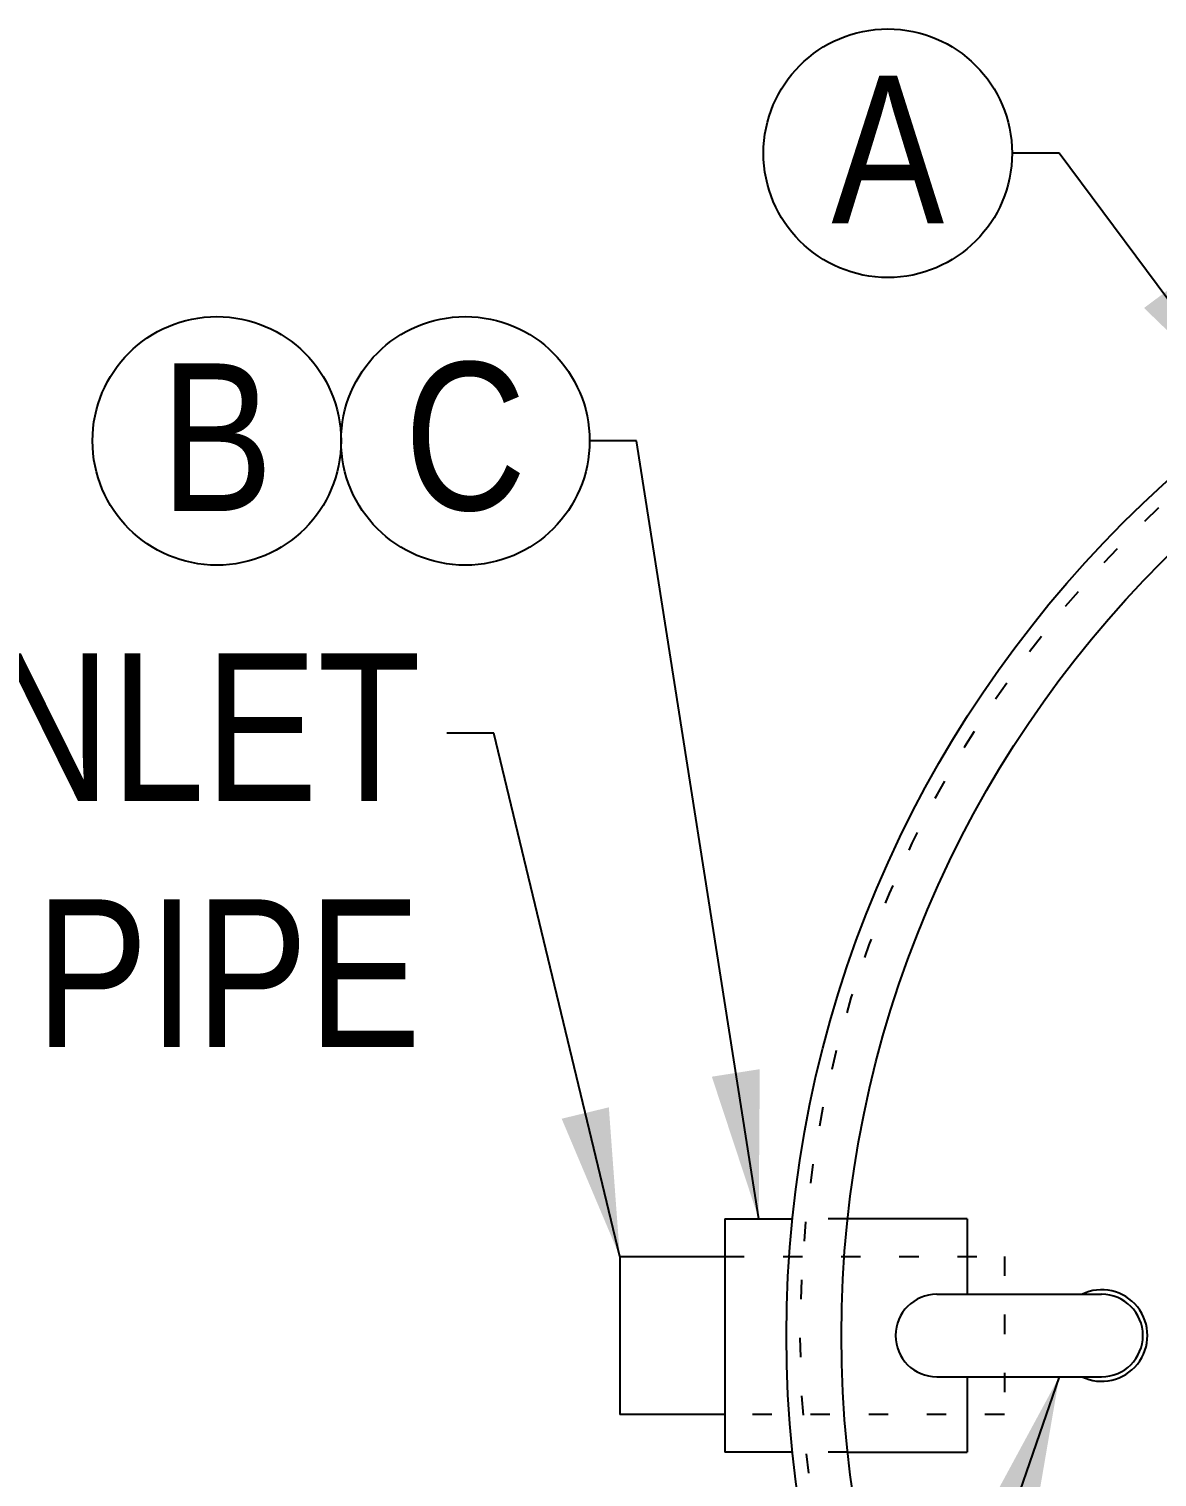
# Model space of a CAD drawing. Extents: x 0 to 216, y -5 to 280.
# Drawn here: x 93.65 to 111.85, y 194.22 to 217.57 of the extents above; entities that cross this region are included whole.
import ezdxf

# ---------------------------------------------------------------- set-up
doc = ezdxf.new("R2010")
doc.units = 0
doc.header["$LTSCALE"] = 10
doc.header["$MEASUREMENT"] = 0
doc.linetypes.add('SHORT_DASH', pattern=[0.125, 0.03125, -0.0625, 0.03125])
doc.layers.add('CADdetails-7-VERYFINE', color=7, linetype='CONTINUOUS')
doc.layers.add('CADdetails-9-EXTRAFINE', color=9, linetype='CONTINUOUS')
doc.styles.add('CADdetails-DIMENSIONS', font='ARIALN.TTF', dxfattribs={"height": 2.38})
doc.styles.add('CADdetails-NOTES', font='ARIALN.TTF', dxfattribs={"height": 2.38})
doc.dimstyles.new('CADdetails-LEADER', dxfattribs={"dimtxt": 2.38, "dimasz": 2.38, "dimexe": 0.5, "dimexo": 1.5, "dimgap": 1, "dimtad": 0, "dimzin": 0, "dimdsep": 46, "dimtxsty": 'CADdetails-DIMENSIONS', "dimcen": 1, "dimclrd": 256, "dimclre": 256, "dimclrt": 256, "dimadec": 0, "dimazin": 0, "dimtfac": 1, "dimtdec": 4, "dimtofl": 0, "dimtmove": 0, "dimatfit": 3, "dimfxl": 1, "dimtolj": 1, "dimtzin": 0, "dimarcsym": 0})

msp = doc.modelspace()

# ---------------------------------------------------------------- linework, layer by layer
at = {"layer": 'CADdetails-7-VERYFINE'}
for centre in [(107.503, 215.562), (96.684, 210.924), (100.691, 210.924)]:
    msp.add_circle(centre, 2.004, dxfattribs=at)
at = {"layer": 'CADdetails-9-EXTRAFINE', "linetype": 'Continuous'}
for p, q in [((104.877, 198.382), (105.966, 198.382)), ((104.877, 198.382), (104.877, 194.616)), ((108.784, 198.382), (106.857, 198.382)), ((108.784, 198.382), (108.784, 197.164)), ((103.183, 197.773), (103.183, 195.225)), ((103.183, 197.773), (104.877, 197.773)), ((108.293, 197.164), (110.952, 197.164)), ((108.293, 195.835), (110.952, 195.835)), ((108.784, 195.835), (108.784, 194.616)), ((104.877, 195.225), (103.183, 195.225)), ((105.966, 194.616), (104.877, 194.616)), ((106.857, 194.616), (108.784, 194.616))]:
    msp.add_line(p, q, dxfattribs=at)
at = {"layer": 'CADdetails-9-EXTRAFINE', "linetype": 'SHORT_DASH'}
for p, q in [((106.857, 198.382), (105.966, 198.382)), ((104.877, 197.773), (109.383, 197.773)), ((109.383, 197.773), (109.383, 195.225)), ((109.383, 195.225), (104.877, 195.225)), ((106.857, 194.616), (105.966, 194.616))]:
    msp.add_line(p, q, dxfattribs=at)
at = {"layer": 'CADdetails-9-EXTRAFINE', "linetype": 'Continuous'}
for radius in [18.536, 17.65]:
    msp.add_circle((124.406, 196.499), radius, dxfattribs=at)
at = {"layer": 'CADdetails-9-EXTRAFINE', "linetype": 'SHORT_DASH'}
msp.add_circle((124.406, 196.499), 18.314, dxfattribs=at)
at = {"layer": 'CADdetails-9-EXTRAFINE', "linetype": 'Continuous'}
for centre, radius, start, end in [((108.293, 196.499), 0.665, 90, 270), ((110.952, 196.499), 0.738, 244.1581, 115.8419), ((110.952, 196.499), 0.665, 270, 90)]:
    msp.add_arc(centre, radius, start, end, dxfattribs=at)

# ---------------------------------------------------------------- texts
at = {"layer": 'CADdetails-7-VERYFINE', "char_height": 2.38, "style": 'CADdetails-NOTES'}
for s, insert, width, attachment_point in [('A', (107.503, 215.621), 4.00739, 5), ('B', (96.684, 210.983), 4.00739, 5), ('C', (100.691, 210.983), 4.00739, 5), ('INLET PIPE', (99.973, 207.499), 12.75182, 3)]:
    msp.add_mtext(s, dxfattribs=dict(at, insert=insert, width=width, attachment_point=attachment_point))

# ---------------------------------------------------------------- leaders
at = {"layer": 'CADdetails-7-VERYFINE'}
msp.add_leader([(113.37, 211.392), (110.265, 215.562), (109.507, 215.562)], dimstyle='CADdetails-LEADER', override={"dimgap": 1, "dimtad": 0}, dxfattribs=at)
at = {"layer": 'CADdetails-7-VERYFINE', "annotation_type": 0, "has_hookline": 1, "hookline_direction": 0, "horizontal_direction": (-1, 0, 0)}
for points in [[(105.422, 198.382), (103.453, 210.924), (102.695, 210.924)], [(103.183, 197.773), (101.149, 206.209), (100.392, 206.209)], [(110.268, 195.835), (106.71, 185.542), (105.952, 185.542)]]:
    msp.add_leader(points, dimstyle='CADdetails-LEADER', override={"dimgap": 1, "dimtad": 0}, dxfattribs=at)

doc.saveas('drawing.dxf')
